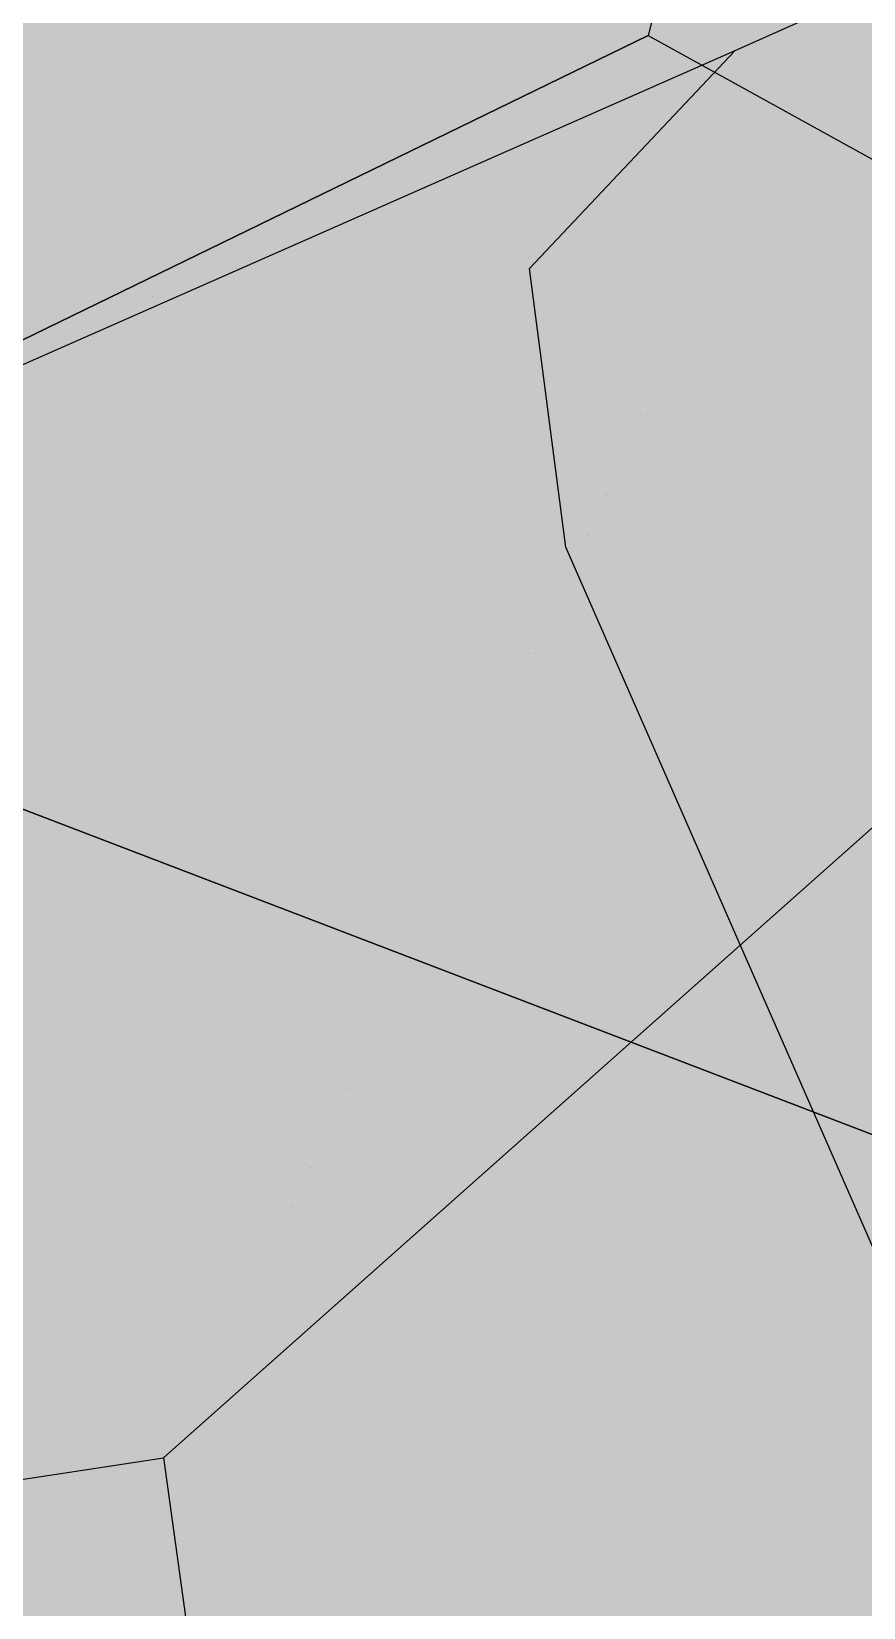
# Model space of a CAD drawing. Header units: metres. Extents: x 9606 to 9900, y 4805 to 4952.
# Drawn here: x 9865.355 to 9865.74, y 4852.336 to 4853.066 of the extents above; entities that cross this region are included whole.
import ezdxf

# ---------------------------------------------------------------- set-up
doc = ezdxf.new("R2010")
doc.units = ezdxf.units.M
doc.header["$LTSCALE"] = 2
doc.linetypes.add('CACHEX2', pattern=[0.75, 0.5, -0.25])
for name, color, linetype in [('CARTOUCHE', 7, 'Continuous'), ('LOGO', 4, 'Continuous'), ('rosace', 7, 'Continuous')]:
    doc.layers.add(name, color=color, linetype=linetype)

# ---------------------------------------------------------------- blocks, each defined once
blk = doc.blocks.new('A$C715108E3')
at = {"layer": 'LOGO', "color": 131}
for p, q in [((-6.9013, -10.8542), (-6.9013, -10.8542)), ((-6.8095, -10.8542), (-6.8095, -10.8542)), ((-6.7175, -10.8542), (-6.7175, -10.8542)), ((-6.6262, -10.8542), (-6.6262, -10.8542)), ((-6.5342, -10.8542), (-6.5342, -10.8542)), ((-6.4421, -10.8542), (-6.4421, -10.8542)), ((-6.3509, -10.8542), (-6.3509, -10.8542)), ((-6.2589, -10.8542), (-6.2589, -10.8542)), ((-6.1672, -10.8542), (-6.1672, -10.8542)), ((-6.0757, -10.8542), (-6.0757, -10.8542)), ((-5.9841, -10.8542), (-5.9841, -10.8542)), ((-5.8921, -10.8542), (-5.8921, -10.8542)), ((-5.8001, -10.8542), (-5.8001, -10.8542)), ((-5.7088, -10.8542), (-5.7088, -10.8542)), ((-5.6168, -10.8542), (-5.6168, -10.8542)), ((-5.5249, -10.8542), (-5.5249, -10.8542)), ((-5.4335, -10.8542), (-5.4335, -10.8542)), ((-5.3417, -10.8542), (-5.3417, -10.8542)), ((-5.2498, -10.8542), (-5.2498, -10.8542)), ((-5.1584, -10.8542), (-5.1584, -10.8542)), ((-5.1287, -10.8542), (-5.1287, -10.8542)), ((-5.0665, -10.8542), (-5.0665, -10.8542)), ((-6.855, -10.9455), (-6.855, -10.9455)), ((-6.7637, -10.9455), (-6.7637, -10.9455)), ((-6.6719, -10.9455), (-6.6719, -10.9455)), ((-6.5799, -10.9455), (-6.5799, -10.9455)), ((-6.4886, -10.9455), (-6.4886, -10.9455)), ((-6.3966, -10.9455), (-6.3966, -10.9455)), ((-6.305, -10.9455), (-6.305, -10.9455)), ((-6.2133, -10.9455), (-6.2133, -10.9455)), ((-6.1213, -10.9455), (-6.1213, -10.9455)), ((-6.0296, -10.9455), (-6.0296, -10.9455)), ((-5.9376, -10.9455), (-5.9376, -10.9455)), ((-5.8464, -10.9455), (-5.8464, -10.9455)), ((-5.7543, -10.9455), (-5.7543, -10.9455)), ((-5.6625, -10.9455), (-5.6625, -10.9455)), ((-5.571, -10.9455), (-5.571, -10.9455)), ((-5.4792, -10.9455), (-5.4792, -10.9455)), ((-5.3874, -10.9455), (-5.3874, -10.9455)), ((-5.2959, -10.9455), (-5.2959, -10.9455)), ((-5.2041, -10.9455), (-5.2041, -10.9455)), ((-5.1696, -10.9457), (-5.1696, -10.9457)), ((-5.1123, -10.9457), (-5.1123, -10.9457)), ((-5.0208, -10.9457), (-5.0208, -10.9457)), ((-6.9013, -11.0383), (-6.9013, -11.0383)), ((-6.8095, -11.0383), (-6.8095, -11.0383)), ((-6.7175, -11.0383), (-6.7175, -11.0383)), ((-6.6262, -11.0383), (-6.6262, -11.0383)), ((-6.5342, -11.0383), (-6.5342, -11.0383)), ((-6.4421, -11.0383), (-6.4421, -11.0383)), ((-6.3509, -11.0383), (-6.3509, -11.0383)), ((-6.2589, -11.0383), (-6.2589, -11.0383)), ((-6.1672, -11.0383), (-6.1672, -11.0383)), ((-6.0757, -11.0383), (-6.0757, -11.0383)), ((-5.9841, -11.0383), (-5.9841, -11.0383)), ((-5.8921, -11.0383), (-5.8921, -11.0383)), ((-5.8001, -11.0383), (-5.8001, -11.0383)), ((-5.7088, -11.0383), (-5.7088, -11.0383)), ((-5.6168, -11.0383), (-5.6168, -11.0383)), ((-5.5249, -11.0383), (-5.5249, -11.0383)), ((-5.4335, -11.0383), (-5.4335, -11.0383)), ((-5.3417, -11.0383), (-5.3417, -11.0383)), ((-5.2498, -11.0383), (-5.2498, -11.0383)), ((-5.2101, -11.0383), (-5.2101, -11.0383)), ((-5.1584, -11.0383), (-5.1584, -11.0383)), ((-5.0665, -11.0383), (-5.0665, -11.0383)), ((-6.855, -11.1293), (-6.855, -11.1293)), ((-6.7637, -11.1293), (-6.7637, -11.1293)), ((-6.6719, -11.1293), (-6.6719, -11.1293)), ((-6.5799, -11.1293), (-6.5799, -11.1293)), ((-6.4886, -11.1293), (-6.4886, -11.1293)), ((-6.3966, -11.1293), (-6.3966, -11.1293)), ((-6.305, -11.1293), (-6.305, -11.1293)), ((-6.2133, -11.1293), (-6.2133, -11.1293)), ((-6.1213, -11.1293), (-6.1213, -11.1293)), ((-6.0296, -11.1293), (-6.0296, -11.1293)), ((-5.9376, -11.1293), (-5.9376, -11.1293)), ((-5.8464, -11.1293), (-5.8464, -11.1293)), ((-5.7543, -11.1293), (-5.7543, -11.1293)), ((-5.6625, -11.1293), (-5.6625, -11.1293)), ((-5.571, -11.1293), (-5.571, -11.1293)), ((-5.4792, -11.1293), (-5.4792, -11.1293)), ((-5.3874, -11.1293), (-5.3874, -11.1293)), ((-5.2959, -11.1293), (-5.2959, -11.1293)), ((-5.2502, -11.1295), (-5.2502, -11.1295)), ((-5.2041, -11.1295), (-5.2041, -11.1295)), ((-5.1123, -11.1295), (-5.1123, -11.1295)), ((-5.0208, -11.1295), (-5.0208, -11.1295)), ((-6.9013, -11.2208), (-6.9013, -11.2208)), ((-6.8095, -11.2208), (-6.8095, -11.2208)), ((-6.7175, -11.2208), (-6.7175, -11.2208)), ((-6.6262, -11.2208), (-6.6262, -11.2208)), ((-6.5342, -11.2208), (-6.5342, -11.2208)), ((-6.4421, -11.2208), (-6.4421, -11.2208)), ((-6.3509, -11.2208), (-6.3509, -11.2208)), ((-6.2589, -11.2208), (-6.2589, -11.2208)), ((-6.1672, -11.2208), (-6.1672, -11.2208)), ((-6.0757, -11.2208), (-6.0757, -11.2208)), ((-5.9841, -11.2208), (-5.9841, -11.2208)), ((-5.8921, -11.2208), (-5.8921, -11.2208)), ((-5.8001, -11.2208), (-5.8001, -11.2208)), ((-5.7088, -11.2208), (-5.7088, -11.2208)), ((-5.6168, -11.2208), (-5.6168, -11.2208)), ((-5.5249, -11.2208), (-5.5249, -11.2208)), ((-5.4335, -11.2208), (-5.4335, -11.2208)), ((-5.3417, -11.2208), (-5.3417, -11.2208)), ((-5.291, -11.2208), (-5.291, -11.2208)), ((-5.2498, -11.2208), (-5.2498, -11.2208)), ((-5.1584, -11.2208), (-5.1584, -11.2208)), ((-5.0665, -11.2208), (-5.0665, -11.2208)), ((-6.855, -11.3132), (-6.855, -11.3132)), ((-6.7637, -11.3132), (-6.7637, -11.3132)), ((-6.6719, -11.3132), (-6.6719, -11.3132)), ((-6.5799, -11.3132), (-6.5799, -11.3132)), ((-6.4886, -11.3132), (-6.4886, -11.3132)), ((-6.3966, -11.3132), (-6.3966, -11.3132)), ((-6.305, -11.3132), (-6.305, -11.3132)), ((-6.2133, -11.3132), (-6.2133, -11.3132)), ((-6.1213, -11.3132), (-6.1213, -11.3132)), ((-6.0296, -11.3132), (-6.0296, -11.3132)), ((-5.9376, -11.3132), (-5.9376, -11.3132)), ((-5.8464, -11.3132), (-5.8464, -11.3132)), ((-5.7543, -11.3132), (-5.7543, -11.3132)), ((-5.6625, -11.3132), (-5.6625, -11.3132)), ((-5.571, -11.3132), (-5.571, -11.3132)), ((-5.4792, -11.3132), (-5.4792, -11.3132)), ((-5.3874, -11.3132), (-5.3874, -11.3132)), ((-5.3313, -11.3132), (-5.3313, -11.3132)), ((-5.2959, -11.3132), (-5.2959, -11.3132)), ((-5.2041, -11.3132), (-5.2041, -11.3132)), ((-5.1123, -11.3132), (-5.1123, -11.3132)), ((-5.0208, -11.3132), (-5.0208, -11.3132)), ((-6.9013, -11.4048), (-6.9013, -11.4048)), ((-6.8095, -11.4048), (-6.8095, -11.4048)), ((-6.7175, -11.4048), (-6.7175, -11.4048)), ((-6.6262, -11.4048), (-6.6262, -11.4048)), ((-6.5342, -11.4048), (-6.5342, -11.4048)), ((-6.4421, -11.4048), (-6.4421, -11.4048)), ((-6.3509, -11.4048), (-6.3509, -11.4048)), ((-6.2589, -11.4048), (-6.2589, -11.4048)), ((-6.1672, -11.4048), (-6.1672, -11.4048)), ((-6.0757, -11.4048), (-6.0757, -11.4048)), ((-5.9841, -11.4048), (-5.9841, -11.4048)), ((-5.8921, -11.4048), (-5.8921, -11.4048)), ((-5.8001, -11.4048), (-5.8001, -11.4048)), ((-5.7088, -11.4048), (-5.7088, -11.4048)), ((-5.6168, -11.4048), (-5.6168, -11.4048)), ((-5.5249, -11.4048), (-5.5249, -11.4048)), ((-5.4335, -11.4048), (-5.4335, -11.4048)), ((-5.3722, -11.4048), (-5.3722, -11.4048)), ((-5.3417, -11.4048), (-5.3417, -11.4048)), ((-5.2498, -11.4048), (-5.2498, -11.4048)), ((-5.1584, -11.4048), (-5.1584, -11.4048)), ((-5.0665, -11.4048), (-5.0665, -11.4048)), ((-6.855, -11.4959), (-6.855, -11.4959)), ((-6.7637, -11.4959), (-6.7637, -11.4959)), ((-6.6719, -11.4959), (-6.6719, -11.4959)), ((-6.5799, -11.4959), (-6.5799, -11.4959)), ((-6.4886, -11.4959), (-6.4886, -11.4959)), ((-6.3966, -11.4959), (-6.3966, -11.4959)), ((-6.305, -11.4959), (-6.305, -11.4959)), ((-6.2133, -11.4959), (-6.2133, -11.4959)), ((-6.1213, -11.4959), (-6.1213, -11.4959)), ((-6.0296, -11.4959), (-6.0296, -11.4959)), ((-5.9376, -11.4959), (-5.9376, -11.4959)), ((-5.8464, -11.4959), (-5.8464, -11.4959)), ((-5.7543, -11.4959), (-5.7543, -11.4959)), ((-5.6625, -11.4959), (-5.6625, -11.4959)), ((-5.571, -11.4959), (-5.571, -11.4959)), ((-5.4792, -11.4959), (-5.4792, -11.4959)), ((-5.4125, -11.4959), (-5.4125, -11.4959)), ((-5.3874, -11.4959), (-5.3874, -11.4959)), ((-5.2959, -11.4959), (-5.2959, -11.4959)), ((-5.2041, -11.4959), (-5.2041, -11.4959)), ((-5.1123, -11.4959), (-5.1123, -11.4959)), ((-5.0208, -11.4959), (-5.0208, -11.4959)), ((-6.9013, -11.5885), (-6.9013, -11.5885)), ((-6.8095, -11.5885), (-6.8095, -11.5885)), ((-6.7175, -11.5885), (-6.7175, -11.5885)), ((-6.6262, -11.5885), (-6.6262, -11.5885)), ((-6.5342, -11.5885), (-6.5342, -11.5885)), ((-6.4421, -11.5885), (-6.4421, -11.5885)), ((-6.3509, -11.5885), (-6.3509, -11.5885)), ((-6.2589, -11.5885), (-6.2589, -11.5885)), ((-6.1672, -11.5885), (-6.1672, -11.5885)), ((-6.0757, -11.5885), (-6.0757, -11.5885)), ((-5.9841, -11.5885), (-5.9841, -11.5885)), ((-5.8921, -11.5885), (-5.8921, -11.5885)), ((-5.8001, -11.5885), (-5.8001, -11.5885)), ((-5.7088, -11.5885), (-5.7088, -11.5885)), ((-5.6168, -11.5885), (-5.6168, -11.5885)), ((-5.5249, -11.5885), (-5.5249, -11.5885)), ((-5.4526, -11.5885), (-5.4526, -11.5885)), ((-5.4335, -11.5885), (-5.4335, -11.5885)), ((-5.3417, -11.5885), (-5.3417, -11.5885)), ((-5.2498, -11.5885), (-5.2498, -11.5885)), ((-5.1584, -11.5885), (-5.1584, -11.5885)), ((-5.0665, -11.5885), (-5.0665, -11.5885)), ((-6.855, -11.68), (-6.855, -11.68)), ((-6.7637, -11.68), (-6.7637, -11.68)), ((-6.6719, -11.68), (-6.6719, -11.68)), ((-6.5799, -11.68), (-6.5799, -11.68)), ((-6.4886, -11.68), (-6.4886, -11.68)), ((-6.3966, -11.68), (-6.3966, -11.68)), ((-6.305, -11.68), (-6.305, -11.68)), ((-6.2133, -11.68), (-6.2133, -11.68)), ((-6.1213, -11.68), (-6.1213, -11.68)), ((-6.0296, -11.68), (-6.0296, -11.68)), ((-5.9376, -11.68), (-5.9376, -11.68)), ((-5.8464, -11.68), (-5.8464, -11.68)), ((-5.7543, -11.68), (-5.7543, -11.68)), ((-5.6625, -11.68), (-5.6625, -11.68)), ((-5.571, -11.68), (-5.571, -11.68)), ((-5.4933, -11.68), (-5.4933, -11.68)), ((-5.4792, -11.68), (-5.4792, -11.68)), ((-5.3874, -11.68), (-5.3874, -11.68)), ((-5.2959, -11.68), (-5.2959, -11.68)), ((-5.2041, -11.68), (-5.2041, -11.68)), ((-5.1123, -11.68), (-5.1123, -11.68)), ((-5.0208, -11.68), (-5.0208, -11.68)), ((-6.9013, -11.7722), (-6.9013, -11.7722)), ((-6.8095, -11.7722), (-6.8095, -11.7722)), ((-6.7175, -11.7722), (-6.7175, -11.7722)), ((-6.6262, -11.7722), (-6.6262, -11.7722)), ((-6.5342, -11.7722), (-6.5342, -11.7722)), ((-6.4421, -11.7722), (-6.4421, -11.7722)), ((-6.3509, -11.7722), (-6.3509, -11.7722)), ((-6.2589, -11.7722), (-6.2589, -11.7722)), ((-6.1672, -11.7722), (-6.1672, -11.7722)), ((-6.0757, -11.7722), (-6.0757, -11.7722)), ((-5.9841, -11.7722), (-5.9841, -11.7722)), ((-5.8921, -11.7722), (-5.8921, -11.7722)), ((-5.8001, -11.7722), (-5.8001, -11.7722)), ((-5.7088, -11.7722), (-5.7088, -11.7722)), ((-5.6168, -11.7722), (-5.6168, -11.7722)), ((-5.5336, -11.7722), (-5.5336, -11.7722)), ((-5.5248, -11.7722), (-5.5248, -11.7722)), ((-5.4335, -11.7722), (-5.4335, -11.7722)), ((-5.3417, -11.7722), (-5.3417, -11.7722)), ((-5.2498, -11.7722), (-5.2498, -11.7722)), ((-5.1584, -11.7722), (-5.1584, -11.7722)), ((-5.0665, -11.7722), (-5.0665, -11.7722)), ((-6.855, -11.8636), (-6.855, -11.8636)), ((-6.7637, -11.8636), (-6.7637, -11.8636)), ((-6.6719, -11.8636), (-6.6719, -11.8636)), ((-6.5799, -11.8636), (-6.5799, -11.8636)), ((-6.4886, -11.8636), (-6.4886, -11.8636)), ((-6.3966, -11.8636), (-6.3966, -11.8636)), ((-6.305, -11.8636), (-6.305, -11.8636)), ((-6.2133, -11.8636), (-6.2133, -11.8636)), ((-6.1213, -11.8636), (-6.1213, -11.8636)), ((-6.0296, -11.8636), (-6.0296, -11.8636)), ((-5.9376, -11.8636), (-5.9376, -11.8636)), ((-5.8464, -11.8636), (-5.8464, -11.8636)), ((-5.7543, -11.8636), (-5.7543, -11.8636)), ((-5.6625, -11.8636), (-5.6625, -11.8636)), ((-5.5739, -11.8636), (-5.5739, -11.8636)), ((-5.5712, -11.8636), (-5.5712, -11.8636)), ((-5.4792, -11.8636), (-5.4792, -11.8636)), ((-5.3874, -11.8636), (-5.3874, -11.8636)), ((-5.2959, -11.8636), (-5.2959, -11.8636)), ((-5.2041, -11.8636), (-5.2041, -11.8636)), ((-5.1123, -11.8636), (-5.1123, -11.8636)), ((-5.0208, -11.8636), (-5.0208, -11.8636)), ((-6.9013, -11.9551), (-6.9013, -11.9551)), ((-6.8095, -11.9551), (-6.8095, -11.9551)), ((-6.7175, -11.9551), (-6.7175, -11.9551)), ((-6.6262, -11.9551), (-6.6262, -11.9551)), ((-6.5342, -11.9551), (-6.5342, -11.9551)), ((-6.4421, -11.9551), (-6.4421, -11.9551)), ((-6.3509, -11.9551), (-6.3509, -11.9551)), ((-6.2589, -11.9551), (-6.2589, -11.9551)), ((-6.1672, -11.9551), (-6.1672, -11.9551)), ((-6.0757, -11.9551), (-6.0757, -11.9551)), ((-5.9841, -11.9551), (-5.9841, -11.9551)), ((-5.8921, -11.9551), (-5.8921, -11.9551)), ((-5.8001, -11.9551), (-5.8001, -11.9551)), ((-5.7088, -11.9551), (-5.7088, -11.9551)), ((-5.6168, -11.9551), (-5.6168, -11.9551)), ((-5.6145, -11.9551), (-5.6145, -11.9551)), ((-5.5248, -11.9551), (-5.5248, -11.9551)), ((-5.4335, -11.9551), (-5.4335, -11.9551)), ((-5.3417, -11.9551), (-5.3417, -11.9551)), ((-5.2498, -11.9551), (-5.2498, -11.9551)), ((-5.1584, -11.9551), (-5.1584, -11.9551)), ((-5.0665, -11.9551), (-5.0665, -11.9551)), ((-6.855, -12.0473), (-6.855, -12.0473)), ((-6.7637, -12.0473), (-6.7637, -12.0473)), ((-6.6719, -12.0473), (-6.6719, -12.0473)), ((-6.5799, -12.0473), (-6.5799, -12.0473)), ((-6.4886, -12.0473), (-6.4886, -12.0473)), ((-6.3966, -12.0473), (-6.3966, -12.0473)), ((-6.305, -12.0473), (-6.305, -12.0473)), ((-6.2133, -12.0473), (-6.2133, -12.0473)), ((-6.1213, -12.0473), (-6.1213, -12.0473)), ((-6.0296, -12.0473), (-6.0296, -12.0473)), ((-5.9376, -12.0473), (-5.9376, -12.0473)), ((-5.8464, -12.0473), (-5.8464, -12.0473)), ((-5.7543, -12.0473), (-5.7543, -12.0473)), ((-5.6625, -12.0473), (-5.6625, -12.0473)), ((-5.655, -12.0473), (-5.655, -12.0473)), ((-5.5712, -12.0473), (-5.5712, -12.0473)), ((-5.4792, -12.0473), (-5.4792, -12.0473)), ((-5.3874, -12.0473), (-5.3874, -12.0473)), ((-5.2959, -12.0473), (-5.2959, -12.0473)), ((-5.2041, -12.0473), (-5.2041, -12.0473)), ((-5.1123, -12.0473), (-5.1123, -12.0473)), ((-5.0208, -12.0473), (-5.0208, -12.0473)), ((-6.9013, -12.1388), (-6.9013, -12.1388)), ((-6.8095, -12.1388), (-6.8095, -12.1388)), ((-6.7175, -12.1388), (-6.7175, -12.1388)), ((-6.6262, -12.1388), (-6.6262, -12.1388)), ((-6.5342, -12.1388), (-6.5342, -12.1388)), ((-6.4421, -12.1388), (-6.4421, -12.1388)), ((-6.3509, -12.1388), (-6.3509, -12.1388)), ((-6.2589, -12.1388), (-6.2589, -12.1388)), ((-6.1672, -12.1388), (-6.1672, -12.1388)), ((-6.0757, -12.1388), (-6.0757, -12.1388)), ((-5.9841, -12.1388), (-5.9841, -12.1388)), ((-5.8921, -12.1388), (-5.8921, -12.1388)), ((-5.8001, -12.1388), (-5.8001, -12.1388)), ((-5.7088, -12.1388), (-5.7088, -12.1388)), ((-5.6951, -12.1388), (-5.6951, -12.1388)), ((-5.6168, -12.1388), (-5.6168, -12.1388)), ((-5.5248, -12.1388), (-5.5248, -12.1388)), ((-5.4335, -12.1388), (-5.4335, -12.1388)), ((-5.3417, -12.1388), (-5.3417, -12.1388)), ((-5.2498, -12.1388), (-5.2498, -12.1388)), ((-5.1584, -12.1388), (-5.1584, -12.1388)), ((-5.0665, -12.1388), (-5.0665, -12.1388)), ((-6.855, -12.23), (-6.855, -12.23)), ((-6.7637, -12.23), (-6.7637, -12.23)), ((-6.6719, -12.23), (-6.6719, -12.23)), ((-6.5799, -12.23), (-6.5799, -12.23)), ((-6.4886, -12.23), (-6.4886, -12.23)), ((-6.3966, -12.23), (-6.3966, -12.23)), ((-6.305, -12.23), (-6.305, -12.23)), ((-6.2133, -12.23), (-6.2133, -12.23)), ((-6.1213, -12.23), (-6.1213, -12.23)), ((-6.0296, -12.23), (-6.0296, -12.23)), ((-5.9376, -12.23), (-5.9376, -12.23)), ((-5.8464, -12.23), (-5.8464, -12.23)), ((-5.7543, -12.23), (-5.7543, -12.23)), ((-5.736, -12.23), (-5.736, -12.23)), ((-5.6625, -12.23), (-5.6625, -12.23)), ((-5.5712, -12.23), (-5.5712, -12.23)), ((-5.4792, -12.23), (-5.4792, -12.23)), ((-5.3874, -12.23), (-5.3874, -12.23)), ((-5.2959, -12.23), (-5.2959, -12.23)), ((-5.2041, -12.23), (-5.2041, -12.23)), ((-5.1123, -12.23), (-5.1123, -12.23)), ((-5.0208, -12.23), (-5.0208, -12.23)), ((-6.9013, -12.3224), (-6.9013, -12.3224)), ((-6.8095, -12.3224), (-6.8095, -12.3224)), ((-6.7175, -12.3224), (-6.7175, -12.3224)), ((-6.6262, -12.3224), (-6.6262, -12.3224)), ((-6.5342, -12.3224), (-6.5342, -12.3224)), ((-6.4421, -12.3224), (-6.4421, -12.3224)), ((-6.3509, -12.3224), (-6.3509, -12.3224)), ((-6.2589, -12.3224), (-6.2589, -12.3224)), ((-6.1672, -12.3224), (-6.1672, -12.3224)), ((-6.0757, -12.3224), (-6.0757, -12.3224)), ((-5.9841, -12.3224), (-5.9841, -12.3224)), ((-5.8921, -12.3224), (-5.8921, -12.3224)), ((-5.8001, -12.3224), (-5.8001, -12.3224)), ((-5.7761, -12.3224), (-5.7761, -12.3224)), ((-5.7088, -12.3224), (-5.7088, -12.3224)), ((-5.6168, -12.3224), (-5.6168, -12.3224)), ((-5.5248, -12.3224), (-5.5248, -12.3224)), ((-5.4335, -12.3224), (-5.4335, -12.3224)), ((-5.3417, -12.3224), (-5.3417, -12.3224)), ((-5.2498, -12.3224), (-5.2498, -12.3224)), ((-5.1584, -12.3224), (-5.1584, -12.3224)), ((-5.0665, -12.3224), (-5.0665, -12.3224)), ((-6.855, -12.4139), (-6.855, -12.4139)), ((-6.7637, -12.4139), (-6.7637, -12.4139)), ((-6.6719, -12.4139), (-6.6719, -12.4139)), ((-6.5799, -12.4139), (-6.5799, -12.4139)), ((-6.4886, -12.4139), (-6.4886, -12.4139)), ((-6.3966, -12.4139), (-6.3966, -12.4139)), ((-6.305, -12.4139), (-6.305, -12.4139)), ((-6.2133, -12.4139), (-6.2133, -12.4139)), ((-6.1213, -12.4139), (-6.1213, -12.4139)), ((-6.0296, -12.4139), (-6.0296, -12.4139)), ((-5.9376, -12.4139), (-5.9376, -12.4139)), ((-5.8464, -12.4139), (-5.8464, -12.4139)), ((-5.8166, -12.4139), (-5.8166, -12.4139)), ((-5.7545, -12.4139), (-5.7545, -12.4139)), ((-5.6625, -12.4139), (-5.6625, -12.4139)), ((-5.5712, -12.4139), (-5.5712, -12.4139)), ((-5.4792, -12.4139), (-5.4792, -12.4139)), ((-5.3874, -12.4139), (-5.3874, -12.4139)), ((-5.2959, -12.4139), (-5.2959, -12.4139)), ((-5.2041, -12.4139), (-5.2041, -12.4139)), ((-5.1123, -12.4139), (-5.1123, -12.4139)), ((-5.0208, -12.4139), (-5.0208, -12.4139)), ((-6.9013, -12.5053), (-6.9013, -12.5053)), ((-6.8095, -12.5053), (-6.8095, -12.5053)), ((-6.7175, -12.5053), (-6.7175, -12.5053)), ((-6.6262, -12.5053), (-6.6262, -12.5053)), ((-6.5342, -12.5053), (-6.5342, -12.5053)), ((-6.4421, -12.5053), (-6.4421, -12.5053)), ((-6.3509, -12.5053), (-6.3509, -12.5053)), ((-6.2589, -12.5053), (-6.2589, -12.5053)), ((-6.1672, -12.5053), (-6.1672, -12.5053)), ((-6.0757, -12.5053), (-6.0757, -12.5053)), ((-5.9841, -12.5053), (-5.9841, -12.5053)), ((-5.8921, -12.5053), (-5.8921, -12.5053)), ((-5.857, -12.5053), (-5.857, -12.5053)), ((-5.8001, -12.5053), (-5.8001, -12.5053)), ((-5.7088, -12.5053), (-5.7088, -12.5053)), ((-5.6168, -12.5053), (-5.6168, -12.5053)), ((-5.5248, -12.5053), (-5.5248, -12.5053)), ((-5.4335, -12.5053), (-5.4335, -12.5053)), ((-5.3417, -12.5053), (-5.3417, -12.5053)), ((-5.2498, -12.5053), (-5.2498, -12.5053)), ((-5.1584, -12.5053), (-5.1584, -12.5053)), ((-5.0665, -12.5053), (-5.0665, -12.5053)), ((-6.855, -12.5977), (-6.855, -12.5977)), ((-6.7637, -12.5977), (-6.7637, -12.5977)), ((-6.6719, -12.5977), (-6.6719, -12.5977)), ((-6.5799, -12.5977), (-6.5799, -12.5977)), ((-6.4886, -12.5977), (-6.4886, -12.5977)), ((-6.3966, -12.5977), (-6.3966, -12.5977)), ((-6.305, -12.5977), (-6.305, -12.5977)), ((-6.2133, -12.5977), (-6.2133, -12.5977)), ((-6.1213, -12.5977), (-6.1213, -12.5977)), ((-6.0296, -12.5977), (-6.0296, -12.5977)), ((-5.9376, -12.5977), (-5.9376, -12.5977)), ((-5.8975, -12.5977), (-5.8975, -12.5977)), ((-5.8465, -12.5977), (-5.8465, -12.5977)), ((-5.7545, -12.5977), (-5.7545, -12.5977)), ((-5.6625, -12.5977), (-5.6625, -12.5977)), ((-5.5712, -12.5977), (-5.5712, -12.5977)), ((-5.4792, -12.5977), (-5.4792, -12.5977)), ((-5.3874, -12.5977), (-5.3874, -12.5977)), ((-5.2959, -12.5977), (-5.2959, -12.5977)), ((-5.2041, -12.5977), (-5.2041, -12.5977)), ((-5.1123, -12.5977), (-5.1123, -12.5977)), ((-5.0208, -12.5977), (-5.0208, -12.5977)), ((-6.9013, -12.6892), (-6.9013, -12.6892)), ((-6.8095, -12.6892), (-6.8095, -12.6892)), ((-6.7175, -12.6892), (-6.7175, -12.6892)), ((-6.6262, -12.6892), (-6.6262, -12.6892)), ((-6.5342, -12.6892), (-6.5342, -12.6892)), ((-6.4421, -12.6892), (-6.4421, -12.6892)), ((-6.3509, -12.6892), (-6.3509, -12.6892)), ((-6.2589, -12.6892), (-6.2589, -12.6892)), ((-6.1672, -12.6892), (-6.1672, -12.6892)), ((-6.0757, -12.6892), (-6.0757, -12.6892)), ((-5.9841, -12.6892), (-5.9841, -12.6892)), ((-5.9376, -12.6892), (-5.9376, -12.6892)), ((-5.8921, -12.6892), (-5.8921, -12.6892)), ((-5.8001, -12.6892), (-5.8001, -12.6892)), ((-5.7088, -12.6892), (-5.7088, -12.6892)), ((-5.6168, -12.6892), (-5.6168, -12.6892)), ((-5.5248, -12.6892), (-5.5248, -12.6892)), ((-5.4335, -12.6892), (-5.4335, -12.6892)), ((-5.3417, -12.6892), (-5.3417, -12.6892)), ((-5.2498, -12.6892), (-5.2498, -12.6892)), ((-5.1584, -12.6892), (-5.1584, -12.6892)), ((-5.0665, -12.6892), (-5.0665, -12.6892)), ((-6.855, -12.7805), (-6.855, -12.7805)), ((-6.7637, -12.7805), (-6.7637, -12.7805)), ((-6.6719, -12.7805), (-6.6719, -12.7805)), ((-6.5799, -12.7805), (-6.5799, -12.7805)), ((-6.4886, -12.7805), (-6.4886, -12.7805)), ((-6.3966, -12.7805), (-6.3966, -12.7805)), ((-6.305, -12.7805), (-6.305, -12.7805)), ((-6.2133, -12.7805), (-6.2133, -12.7805)), ((-6.1213, -12.7805), (-6.1213, -12.7805)), ((-6.0296, -12.7805), (-6.0296, -12.7805)), ((-5.9785, -12.7805), (-5.9785, -12.7805)), ((-5.9376, -12.7805), (-5.9376, -12.7805)), ((-5.8465, -12.7805), (-5.8465, -12.7805)), ((-5.7545, -12.7805), (-5.7545, -12.7805)), ((-5.6625, -12.7805), (-5.6625, -12.7805)), ((-5.5712, -12.7805), (-5.5712, -12.7805)), ((-5.4792, -12.7805), (-5.4792, -12.7805)), ((-5.3874, -12.7805), (-5.3874, -12.7805)), ((-5.2959, -12.7805), (-5.2959, -12.7805)), ((-5.2041, -12.7805), (-5.2041, -12.7805)), ((-5.1123, -12.7805), (-5.1123, -12.7805)), ((-5.0208, -12.7805), (-5.0208, -12.7805)), ((-6.9013, -12.8729), (-6.9013, -12.8729)), ((-6.8095, -12.8729), (-6.8095, -12.8729)), ((-6.7175, -12.8729), (-6.7175, -12.8729)), ((-6.6262, -12.8729), (-6.6262, -12.8729)), ((-6.5342, -12.8729), (-6.5342, -12.8729)), ((-6.4421, -12.8729), (-6.4421, -12.8729)), ((-6.3509, -12.8729), (-6.3509, -12.8729)), ((-6.2589, -12.8729), (-6.2589, -12.8729)), ((-6.1672, -12.8729), (-6.1672, -12.8729)), ((-6.0757, -12.8729), (-6.0757, -12.8729)), ((-6.0188, -12.8729), (-6.0188, -12.8729)), ((-5.9841, -12.8729), (-5.9841, -12.8729)), ((-5.8921, -12.8729), (-5.8921, -12.8729)), ((-5.8001, -12.8729), (-5.8001, -12.8729)), ((-5.7088, -12.8729), (-5.7088, -12.8729)), ((-5.6168, -12.8729), (-5.6168, -12.8729)), ((-5.5248, -12.8729), (-5.5248, -12.8729)), ((-5.4335, -12.8729), (-5.4335, -12.8729)), ((-5.3417, -12.8729), (-5.3417, -12.8729)), ((-5.2498, -12.8729), (-5.2498, -12.8729)), ((-5.1584, -12.8729), (-5.1584, -12.8729)), ((-5.0665, -12.8729), (-5.0665, -12.8729)), ((-6.855, -12.9639), (-6.855, -12.9639)), ((-6.7637, -12.9639), (-6.7637, -12.9639)), ((-6.6719, -12.9639), (-6.6719, -12.9639)), ((-6.5799, -12.9639), (-6.5799, -12.9639)), ((-6.4886, -12.9639), (-6.4886, -12.9639)), ((-6.3966, -12.9639), (-6.3966, -12.9639)), ((-6.305, -12.9639), (-6.305, -12.9639)), ((-6.2133, -12.9639), (-6.2133, -12.9639)), ((-6.1213, -12.9639), (-6.1213, -12.9639)), ((-6.0596, -12.9641), (-6.0596, -12.9641)), ((-6.0296, -12.9641), (-6.0296, -12.9641)), ((-5.9376, -12.9641), (-5.9376, -12.9641)), ((-5.8465, -12.9641), (-5.8465, -12.9641)), ((-5.7545, -12.9641), (-5.7545, -12.9641)), ((-5.6625, -12.9641), (-5.6625, -12.9641)), ((-5.5712, -12.9641), (-5.5712, -12.9641)), ((-5.4792, -12.9641), (-5.4792, -12.9641)), ((-5.3874, -12.9641), (-5.3874, -12.9641)), ((-5.2959, -12.9641), (-5.2959, -12.9641)), ((-5.2041, -12.9641), (-5.2041, -12.9641)), ((-5.1123, -12.9641), (-5.1123, -12.9641)), ((-5.0208, -12.9641), (-5.0208, -12.9641)), ((-6.9013, -13.0556), (-6.9013, -13.0556)), ((-6.8095, -13.0556), (-6.8095, -13.0556)), ((-6.7175, -13.0556), (-6.7175, -13.0556)), ((-6.6262, -13.0556), (-6.6262, -13.0556)), ((-6.5342, -13.0556), (-6.5342, -13.0556)), ((-6.4421, -13.0556), (-6.4421, -13.0556)), ((-6.3509, -13.0556), (-6.3509, -13.0556)), ((-6.2589, -13.0556), (-6.2589, -13.0556)), ((-6.1672, -13.0556), (-6.1672, -13.0556)), ((-6.0997, -13.0556), (-6.0997, -13.0556)), ((-6.0757, -13.0556), (-6.0757, -13.0556)), ((-5.9841, -13.0556), (-5.9841, -13.0556)), ((-5.8921, -13.0556), (-5.8921, -13.0556)), ((-5.8001, -13.0556), (-5.8001, -13.0556)), ((-5.7088, -13.0556), (-5.7088, -13.0556)), ((-5.6168, -13.0556), (-5.6168, -13.0556)), ((-5.5248, -13.0556), (-5.5248, -13.0556)), ((-5.4335, -13.0556), (-5.4335, -13.0556)), ((-5.3417, -13.0556), (-5.3417, -13.0556)), ((-5.2498, -13.0556), (-5.2498, -13.0556)), ((-5.1584, -13.0556), (-5.1584, -13.0556)), ((-5.0665, -13.0556), (-5.0665, -13.0556)), ((-6.855, -13.1478), (-6.855, -13.1478)), ((-6.7637, -13.1478), (-6.7637, -13.1478)), ((-6.6719, -13.1478), (-6.6719, -13.1478)), ((-6.5799, -13.1478), (-6.5799, -13.1478)), ((-6.4886, -13.1478), (-6.4886, -13.1478)), ((-6.3966, -13.1478), (-6.3966, -13.1478)), ((-6.305, -13.1478), (-6.305, -13.1478)), ((-6.2133, -13.1478), (-6.2133, -13.1478)), ((-6.1398, -13.148), (-6.1398, -13.148)), ((-6.1213, -13.148), (-6.1213, -13.148)), ((-6.0296, -13.148), (-6.0296, -13.148)), ((-5.9376, -13.148), (-5.9376, -13.148)), ((-5.8465, -13.148), (-5.8465, -13.148)), ((-5.7545, -13.148), (-5.7545, -13.148)), ((-5.6625, -13.148), (-5.6625, -13.148)), ((-5.5712, -13.148), (-5.5712, -13.148)), ((-5.4792, -13.148), (-5.4792, -13.148)), ((-5.3874, -13.148), (-5.3874, -13.148)), ((-5.2959, -13.148), (-5.2959, -13.148)), ((-5.2041, -13.148), (-5.2041, -13.148)), ((-5.1123, -13.148), (-5.1123, -13.148)), ((-5.0208, -13.148), (-5.0208, -13.148)), ((-6.9013, -13.2392), (-6.9013, -13.2392)), ((-6.8095, -13.2392), (-6.8095, -13.2392)), ((-6.7175, -13.2392), (-6.7175, -13.2392)), ((-6.6262, -13.2392), (-6.6262, -13.2392)), ((-6.5342, -13.2392), (-6.5342, -13.2392)), ((-6.4421, -13.2392), (-6.4421, -13.2392)), ((-6.3509, -13.2392), (-6.3509, -13.2392)), ((-6.2589, -13.2392), (-6.2589, -13.2392)), ((-6.1807, -13.2392), (-6.1807, -13.2392)), ((-6.1674, -13.2392), (-6.1674, -13.2392)), ((-6.0757, -13.2392), (-6.0757, -13.2392)), ((-5.9841, -13.2392), (-5.9841, -13.2392)), ((-5.8921, -13.2392), (-5.8921, -13.2392)), ((-5.8001, -13.2392), (-5.8001, -13.2392)), ((-5.7088, -13.2392), (-5.7088, -13.2392)), ((-5.6168, -13.2392), (-5.6168, -13.2392)), ((-5.5248, -13.2392), (-5.5248, -13.2392)), ((-5.4335, -13.2392), (-5.4335, -13.2392)), ((-5.3417, -13.2392), (-5.3417, -13.2392)), ((-5.2498, -13.2392), (-5.2498, -13.2392)), ((-5.1584, -13.2392), (-5.1584, -13.2392)), ((-5.0665, -13.2392), (-5.0665, -13.2392)), ((-6.855, -13.3309), (-6.855, -13.3309)), ((-6.7637, -13.3309), (-6.7637, -13.3309)), ((-6.6719, -13.3309), (-6.6719, -13.3309)), ((-6.5799, -13.3309), (-6.5799, -13.3309)), ((-6.4886, -13.3309), (-6.4886, -13.3309)), ((-6.3966, -13.3309), (-6.3966, -13.3309)), ((-6.305, -13.3309), (-6.305, -13.3309)), ((-6.2208, -13.3309), (-6.2208, -13.3309)), ((-6.2133, -13.3309), (-6.2133, -13.3309)), ((-6.1213, -13.3309), (-6.1213, -13.3309)), ((-6.0296, -13.3309), (-6.0296, -13.3309)), ((-5.9376, -13.3309), (-5.9376, -13.3309)), ((-5.8465, -13.3309), (-5.8465, -13.3309)), ((-5.7545, -13.3309), (-5.7545, -13.3309)), ((-5.6625, -13.3309), (-5.6625, -13.3309)), ((-5.5712, -13.3309), (-5.5712, -13.3309)), ((-5.4792, -13.3309), (-5.4792, -13.3309)), ((-5.3874, -13.3309), (-5.3874, -13.3309)), ((-5.2959, -13.3309), (-5.2959, -13.3309)), ((-5.2041, -13.3309), (-5.2041, -13.3309)), ((-5.1123, -13.3309), (-5.1123, -13.3309)), ((-5.0208, -13.3309), (-5.0208, -13.3309)), ((-6.9013, -13.4233), (-6.9013, -13.4233)), ((-6.8095, -13.4233), (-6.8095, -13.4233)), ((-6.7175, -13.4233), (-6.7175, -13.4233)), ((-6.6262, -13.4233), (-6.6262, -13.4233)), ((-6.5342, -13.4233), (-6.5342, -13.4233)), ((-6.4421, -13.4233), (-6.4421, -13.4233)), ((-6.3509, -13.4233), (-6.3509, -13.4233)), ((-6.2611, -13.4233), (-6.2611, -13.4233)), ((-6.259, -13.4233), (-6.259, -13.4233)), ((-6.1674, -13.4233), (-6.1674, -13.4233)), ((-6.0757, -13.4233), (-6.0757, -13.4233)), ((-5.9841, -13.4233), (-5.9841, -13.4233)), ((-5.8921, -13.4233), (-5.8921, -13.4233)), ((-5.8001, -13.4233), (-5.8001, -13.4233)), ((-5.7088, -13.4233), (-5.7088, -13.4233)), ((-5.6168, -13.4233), (-5.6168, -13.4233)), ((-5.5248, -13.4233), (-5.5248, -13.4233)), ((-5.4335, -13.4233), (-5.4335, -13.4233)), ((-5.3417, -13.4233), (-5.3417, -13.4233)), ((-5.2498, -13.4233), (-5.2498, -13.4233)), ((-5.1584, -13.4233), (-5.1584, -13.4233)), ((-5.0665, -13.4233), (-5.0665, -13.4233)), ((-6.855, -13.5146), (-6.855, -13.5146)), ((-6.7637, -13.5146), (-6.7637, -13.5146)), ((-6.6719, -13.5146), (-6.6719, -13.5146)), ((-6.5799, -13.5146), (-6.5799, -13.5146)), ((-6.4886, -13.5146), (-6.4886, -13.5146)), ((-6.3966, -13.5146), (-6.3966, -13.5146)), ((-6.305, -13.5146), (-6.305, -13.5146)), ((-6.302, -13.5146), (-6.302, -13.5146)), ((-6.2133, -13.5146), (-6.2133, -13.5146)), ((-6.1213, -13.5146), (-6.1213, -13.5146)), ((-6.0296, -13.5146), (-6.0296, -13.5146)), ((-5.9376, -13.5146), (-5.9376, -13.5146)), ((-5.8465, -13.5146), (-5.8465, -13.5146)), ((-5.7545, -13.5146), (-5.7545, -13.5146)), ((-5.6625, -13.5146), (-5.6625, -13.5146)), ((-5.5712, -13.5146), (-5.5712, -13.5146)), ((-5.4792, -13.5146), (-5.4792, -13.5146)), ((-5.3874, -13.5146), (-5.3874, -13.5146)), ((-5.2959, -13.5146), (-5.2959, -13.5146)), ((-5.2041, -13.5146), (-5.2041, -13.5146)), ((-5.1123, -13.5146), (-5.1123, -13.5146)), ((-5.0208, -13.5146), (-5.0208, -13.5146)), ((-6.9013, -13.6058), (-6.9013, -13.6058)), ((-6.8095, -13.6058), (-6.8095, -13.6058)), ((-6.7175, -13.6058), (-6.7175, -13.6058)), ((-6.6262, -13.6058), (-6.6262, -13.6058)), ((-6.5342, -13.6058), (-6.5342, -13.6058)), ((-6.4421, -13.6058), (-6.4421, -13.6058)), ((-6.3509, -13.6058), (-6.3509, -13.6058)), ((-6.3424, -13.6058), (-6.3424, -13.6058)), ((-6.259, -13.6058), (-6.259, -13.6058)), ((-6.1674, -13.6058), (-6.1674, -13.6058)), ((-6.0757, -13.6058), (-6.0757, -13.6058)), ((-5.9841, -13.6058), (-5.9841, -13.6058)), ((-5.8921, -13.6058), (-5.8921, -13.6058)), ((-5.8001, -13.6058), (-5.8001, -13.6058)), ((-5.7088, -13.6058), (-5.7088, -13.6058)), ((-5.6168, -13.6058), (-5.6168, -13.6058)), ((-5.5248, -13.6058), (-5.5248, -13.6058)), ((-5.4335, -13.6058), (-5.4335, -13.6058)), ((-5.3417, -13.6058), (-5.3417, -13.6058)), ((-5.2498, -13.6058), (-5.2498, -13.6058)), ((-5.1584, -13.6058), (-5.1584, -13.6058)), ((-5.0665, -13.6058), (-5.0665, -13.6058)), ((-6.855, -13.6984), (-6.855, -13.6984)), ((-6.7637, -13.6984), (-6.7637, -13.6984)), ((-6.6719, -13.6984), (-6.6719, -13.6984)), ((-6.5799, -13.6984), (-6.5799, -13.6984)), ((-6.4886, -13.6984), (-6.4886, -13.6984)), ((-6.3966, -13.6984), (-6.3966, -13.6984)), ((-6.3825, -13.6984), (-6.3825, -13.6984)), ((-6.3046, -13.6984), (-6.3046, -13.6984)), ((-6.2133, -13.6984), (-6.2133, -13.6984)), ((-6.1213, -13.6984), (-6.1213, -13.6984)), ((-6.0296, -13.6984), (-6.0296, -13.6984)), ((-5.9376, -13.6984), (-5.9376, -13.6984)), ((-5.8465, -13.6984), (-5.8465, -13.6984)), ((-5.7545, -13.6984), (-5.7545, -13.6984)), ((-5.6625, -13.6984), (-5.6625, -13.6984)), ((-5.5712, -13.6984), (-5.5712, -13.6984)), ((-5.4792, -13.6984), (-5.4792, -13.6984)), ((-5.3874, -13.6984), (-5.3874, -13.6984)), ((-5.2959, -13.6984), (-5.2959, -13.6984)), ((-5.2041, -13.6984), (-5.2041, -13.6984)), ((-5.1123, -13.6984), (-5.1123, -13.6984)), ((-5.0208, -13.6984), (-5.0208, -13.6984)), ((-6.9013, -13.7897), (-6.9013, -13.7897)), ((-6.8095, -13.7897), (-6.8095, -13.7897)), ((-6.7175, -13.7897), (-6.7175, -13.7897)), ((-6.6262, -13.7897), (-6.6262, -13.7897)), ((-6.5342, -13.7897), (-6.5342, -13.7897)), ((-6.4421, -13.7897), (-6.4421, -13.7897)), ((-6.4234, -13.7897), (-6.4234, -13.7897)), ((-6.3511, -13.7897), (-6.3511, -13.7897)), ((-6.259, -13.7897), (-6.259, -13.7897)), ((-6.1674, -13.7897), (-6.1674, -13.7897)), ((-6.0757, -13.7897), (-6.0757, -13.7897)), ((-5.9841, -13.7897), (-5.9841, -13.7897)), ((-5.8921, -13.7897), (-5.8921, -13.7897)), ((-5.8001, -13.7897), (-5.8001, -13.7897)), ((-5.7088, -13.7897), (-5.7088, -13.7897)), ((-5.6168, -13.7897), (-5.6168, -13.7897)), ((-5.5248, -13.7897), (-5.5248, -13.7897)), ((-5.4335, -13.7897), (-5.4335, -13.7897)), ((-5.3417, -13.7897), (-5.3417, -13.7897)), ((-5.2498, -13.7897), (-5.2498, -13.7897)), ((-5.1584, -13.7897), (-5.1584, -13.7897)), ((-5.0665, -13.7897), (-5.0665, -13.7897)), ((-6.855, -13.8809), (-6.855, -13.8809)), ((-6.7637, -13.8809), (-6.7637, -13.8809)), ((-6.6719, -13.8809), (-6.6719, -13.8809)), ((-6.5799, -13.8809), (-6.5799, -13.8809)), ((-6.4886, -13.8809), (-6.4886, -13.8809)), ((-6.4635, -13.8809), (-6.4635, -13.8809)), ((-6.3966, -13.8809), (-6.3966, -13.8809)), ((-6.3046, -13.8809), (-6.3046, -13.8809)), ((-6.2133, -13.8809), (-6.2133, -13.8809)), ((-6.1213, -13.8809), (-6.1213, -13.8809)), ((-6.0296, -13.8809), (-6.0296, -13.8809)), ((-5.9376, -13.8809), (-5.9376, -13.8809)), ((-5.8465, -13.8809), (-5.8465, -13.8809)), ((-5.7545, -13.8809), (-5.7545, -13.8809)), ((-5.6625, -13.8809), (-5.6625, -13.8809)), ((-5.5712, -13.8809), (-5.5712, -13.8809)), ((-5.4792, -13.8809), (-5.4792, -13.8809)), ((-5.3874, -13.8809), (-5.3874, -13.8809)), ((-5.2959, -13.8809), (-5.2959, -13.8809)), ((-5.2041, -13.8809), (-5.2041, -13.8809)), ((-5.1123, -13.8809), (-5.1123, -13.8809)), ((-5.0208, -13.8809), (-5.0208, -13.8809)), ((-6.9013, -13.9735), (-6.9013, -13.9735)), ((-6.8095, -13.9735), (-6.8095, -13.9735)), ((-6.7175, -13.9735), (-6.7175, -13.9735)), ((-6.6262, -13.9735), (-6.6262, -13.9735)), ((-6.5342, -13.9735), (-6.5342, -13.9735)), ((-6.5044, -13.9735), (-6.5044, -13.9735)), ((-6.4423, -13.9735), (-6.4423, -13.9735)), ((-6.3511, -13.9735), (-6.3511, -13.9735)), ((-6.259, -13.9735), (-6.259, -13.9735)), ((-6.1674, -13.9735), (-6.1674, -13.9735)), ((-6.0757, -13.9735), (-6.0757, -13.9735)), ((-5.9841, -13.9735), (-5.9841, -13.9735)), ((-5.8921, -13.9735), (-5.8921, -13.9735)), ((-5.8001, -13.9735), (-5.8001, -13.9735)), ((-5.7088, -13.9735), (-5.7088, -13.9735)), ((-5.6168, -13.9735), (-5.6168, -13.9735)), ((-5.5248, -13.9735), (-5.5248, -13.9735)), ((-5.4335, -13.9735), (-5.4335, -13.9735)), ((-5.3417, -13.9735), (-5.3417, -13.9735)), ((-5.2498, -13.9735), (-5.2498, -13.9735)), ((-5.1584, -13.9735), (-5.1584, -13.9735)), ((-5.0665, -13.9735), (-5.0665, -13.9735)), ((-6.855, -14.065), (-6.855, -14.065)), ((-6.7637, -14.065), (-6.7637, -14.065)), ((-6.6719, -14.065), (-6.6719, -14.065)), ((-6.5799, -14.065), (-6.5799, -14.065)), ((-6.5445, -14.065), (-6.5445, -14.065)), ((-6.4886, -14.065), (-6.4886, -14.065)), ((-6.3966, -14.065), (-6.3966, -14.065)), ((-6.3046, -14.065), (-6.3046, -14.065)), ((-6.2133, -14.065), (-6.2133, -14.065)), ((-6.1213, -14.065), (-6.1213, -14.065)), ((-6.0296, -14.065), (-6.0296, -14.065)), ((-5.9376, -14.065), (-5.9376, -14.065)), ((-5.8465, -14.065), (-5.8465, -14.065)), ((-5.7545, -14.065), (-5.7545, -14.065)), ((-5.6625, -14.065), (-5.6625, -14.065)), ((-5.5712, -14.065), (-5.5712, -14.065)), ((-5.4792, -14.065), (-5.4792, -14.065)), ((-5.3874, -14.065), (-5.3874, -14.065)), ((-5.2959, -14.065), (-5.2959, -14.065)), ((-5.2041, -14.065), (-5.2041, -14.065)), ((-5.1123, -14.065), (-5.1123, -14.065)), ((-5.0208, -14.065), (-5.0208, -14.065)), ((-6.9013, -14.1574), (-6.9013, -14.1574)), ((-6.8095, -14.1574), (-6.8095, -14.1574)), ((-6.7175, -14.1574), (-6.7175, -14.1574)), ((-6.6262, -14.1574), (-6.6262, -14.1574)), ((-6.5846, -14.1574), (-6.5846, -14.1574)), ((-6.5343, -14.1574), (-6.5343, -14.1574)), ((-6.4423, -14.1574), (-6.4423, -14.1574)), ((-6.3511, -14.1574), (-6.3511, -14.1574)), ((-6.259, -14.1574), (-6.259, -14.1574)), ((-6.1674, -14.1574), (-6.1674, -14.1574)), ((-6.0757, -14.1574), (-6.0757, -14.1574)), ((-5.9841, -14.1574), (-5.9841, -14.1574)), ((-5.8921, -14.1574), (-5.8921, -14.1574)), ((-5.8001, -14.1574), (-5.8001, -14.1574)), ((-5.7088, -14.1574), (-5.7088, -14.1574)), ((-5.6168, -14.1574), (-5.6168, -14.1574)), ((-5.5248, -14.1574), (-5.5248, -14.1574)), ((-5.4335, -14.1574), (-5.4335, -14.1574)), ((-5.3417, -14.1574), (-5.3417, -14.1574)), ((-5.2498, -14.1574), (-5.2498, -14.1574)), ((-5.1584, -14.1574), (-5.1584, -14.1574)), ((-5.0665, -14.1574), (-5.0665, -14.1574)), ((-6.855, -14.2488), (-6.855, -14.2488)), ((-6.7637, -14.2488), (-6.7637, -14.2488)), ((-6.6719, -14.2488), (-6.6719, -14.2488)), ((-6.6254, -14.2488), (-6.6254, -14.2488)), ((-6.5799, -14.2488), (-6.5799, -14.2488)), ((-6.4886, -14.2488), (-6.4886, -14.2488)), ((-6.3966, -14.2488), (-6.3966, -14.2488)), ((-6.3046, -14.2488), (-6.3046, -14.2488)), ((-6.2133, -14.2488), (-6.2133, -14.2488)), ((-6.1213, -14.2488), (-6.1213, -14.2488)), ((-6.0296, -14.2488), (-6.0296, -14.2488)), ((-5.9376, -14.2488), (-5.9376, -14.2488)), ((-5.8465, -14.2488), (-5.8465, -14.2488)), ((-5.7545, -14.2488), (-5.7545, -14.2488)), ((-5.6625, -14.2488), (-5.6625, -14.2488)), ((-5.5712, -14.2488), (-5.5712, -14.2488)), ((-5.4792, -14.2488), (-5.4792, -14.2488)), ((-5.3874, -14.2488), (-5.3874, -14.2488)), ((-5.2959, -14.2488), (-5.2959, -14.2488)), ((-5.2041, -14.2488), (-5.2041, -14.2488)), ((-5.1123, -14.2488), (-5.1123, -14.2488)), ((-5.0208, -14.2488), (-5.0208, -14.2488)), ((-6.9013, -14.3401), (-6.9013, -14.3401)), ((-6.8095, -14.3401), (-6.8095, -14.3401)), ((-6.7175, -14.3401), (-6.7175, -14.3401)), ((-6.6659, -14.3401), (-6.6659, -14.3401)), ((-6.6262, -14.3401), (-6.6262, -14.3401)), ((-6.5343, -14.3401), (-6.5343, -14.3401)), ((-6.4423, -14.3401), (-6.4423, -14.3401)), ((-6.3511, -14.3401), (-6.3511, -14.3401)), ((-6.259, -14.3401), (-6.259, -14.3401)), ((-6.1674, -14.3401), (-6.1674, -14.3401)), ((-6.0757, -14.3401), (-6.0757, -14.3401)), ((-5.9841, -14.3401), (-5.9841, -14.3401)), ((-5.8921, -14.3401), (-5.8921, -14.3401)), ((-5.8001, -14.3401), (-5.8001, -14.3401)), ((-5.7088, -14.3401), (-5.7088, -14.3401)), ((-5.6168, -14.3401), (-5.6168, -14.3401)), ((-5.5248, -14.3401), (-5.5248, -14.3401)), ((-5.4335, -14.3401), (-5.4335, -14.3401)), ((-5.3417, -14.3401), (-5.3417, -14.3401)), ((-5.2498, -14.3401), (-5.2498, -14.3401)), ((-5.1584, -14.3401), (-5.1584, -14.3401)), ((-5.0665, -14.3401), (-5.0665, -14.3401)), ((-6.855, -14.4325), (-6.855, -14.4325)), ((-6.7637, -14.4325), (-6.7637, -14.4325)), ((-6.706, -14.4325), (-6.706, -14.4325)), ((-6.6719, -14.4325), (-6.6719, -14.4325)), ((-6.5799, -14.4325), (-6.5799, -14.4325)), ((-6.4886, -14.4325), (-6.4886, -14.4325)), ((-6.3966, -14.4325), (-6.3966, -14.4325)), ((-6.3046, -14.4325), (-6.3046, -14.4325)), ((-6.2133, -14.4325), (-6.2133, -14.4325)), ((-6.1213, -14.4325), (-6.1213, -14.4325)), ((-6.0296, -14.4325), (-6.0296, -14.4325)), ((-5.9376, -14.4325), (-5.9376, -14.4325)), ((-5.8465, -14.4325), (-5.8465, -14.4325)), ((-5.7545, -14.4325), (-5.7545, -14.4325)), ((-5.6625, -14.4325), (-5.6625, -14.4325)), ((-5.5712, -14.4325), (-5.5712, -14.4325)), ((-5.4792, -14.4325), (-5.4792, -14.4325)), ((-5.3874, -14.4325), (-5.3874, -14.4325)), ((-5.2959, -14.4325), (-5.2959, -14.4325)), ((-5.2041, -14.4325), (-5.2041, -14.4325)), ((-5.1123, -14.4325), (-5.1123, -14.4325)), ((-5.0208, -14.4325), (-5.0208, -14.4325))]:
    blk.add_line(p, q, dxfattribs=at)
blk = doc.blocks.new('A$C581E6685')
at = {"layer": 'rosace'}
for color, points in [(40, [(-39.8519, 24.2064), (-33.3292, 40.5507), (-37.1498, 25.5201)]), (142, [(-45.3965, 37.4846), (-39.5666, 28.8703), (-39.344, 28.5414), (-39.8519, 24.2064), (-36.9477, 25.4853), (-26.3566, 30.2032), (-36.1863, 24.0789), (-38.2746, 22.2236), (-38.1337, 21.2132), (-33.6363, 11.1845), (-39.5393, 21.4709), (-40.6525, 23.2405), (-42.0615, 23.3525), (-53.1072, 18.3767), (-43.3972, 24.4856), (-40.4756, 26.2259), (-40.684, 26.8894)]), (140, [(-45.3965, 37.4846), (-41.9745, 25.9278), (-41.7809, 23.8865), (-42.0615, 23.3525), (-44.9268, 21.9767), (-53.1072, 18.3767), (-40.8028, 21.6905), (-39.5666, 22.0268), (-38.2746, 22.2236), (-38.1337, 21.2132), (-33.6363, 11.1845), (-36.0802, 21.4612), (-37.3405, 24.3346), (-37.4251, 24.9804), (-36.9477, 25.4853), (-26.3566, 30.2032), (-37.8747, 26.8339), (-39.7286, 26.4119), (-40.3751, 26.6371), (-40.684, 26.8894)]), (32, [(-39.8519, 24.2064), (-37.1498, 25.5201), (-23.2602, 17.8548)]), (40, [(-39.8519, 24.2064), (-23.2602, 17.8548), (-38.5844, 21.5046)])]:
    blk.add_hatch(color=color, dxfattribs=at).paths.add_polyline_path(points)
at = {"layer": 'rosace', "color": 40}
for points in [[(-39.8519, 24.2064), (-33.3292, 40.5507), (-37.1498, 25.5201)], [(-39.8519, 24.2064), (-23.2602, 17.8559), (-38.584, 21.5046)]]:
    blk.add_lwpolyline(points, close=True, dxfattribs=at)
at = {"layer": 'rosace', "color": 142}
blk.add_lwpolyline([(-45.3965, 37.4846), (-39.3434, 28.5414), (-39.8519, 24.2064), (-36.9477, 25.4853), (-26.3566, 30.2032), (-36.1857, 24.0789), (-38.2739, 22.2236), (-38.1337, 21.2132), (-33.6358, 11.1845), (-39.5393, 21.4709), (-40.6518, 23.2405), (-42.0615, 23.3525), (-53.1072, 18.3767), (-43.3964, 24.4856), (-40.4756, 26.2259), (-40.6836, 26.8894)], close=True, dxfattribs=at)
at = {"layer": 'rosace', "color": 140}
blk.add_lwpolyline([(-45.3965, 37.4846), (-41.9745, 25.9278), (-41.7804, 23.8865), (-42.0615, 23.3525), (-44.9268, 21.9767), (-53.1072, 18.3767), (-40.8028, 21.6905), (-39.5666, 22.0268), (-38.2739, 22.2236), (-38.1337, 21.2132), (-33.6358, 11.1845), (-36.0802, 21.4612), (-37.3405, 24.3346), (-37.4251, 24.9804), (-36.9477, 25.4853), (-26.3566, 30.2032), (-37.8741, 26.8339), (-39.7286, 26.4119), (-40.3748, 26.6371), (-40.6836, 26.8894)], close=True, dxfattribs=at)
at = {"layer": 'rosace', "color": 32}
blk.add_lwpolyline([(-39.8519, 24.2064), (-37.1498, 25.5201), (-23.2602, 17.8559)], close=True, dxfattribs=at)
at = {"layer": 'rosace', "color": 32, "linetype": 'CACHEX2', "ltscale": 1.5}
blk.add_ellipse((-38.0538, 23.8138), major_axis=(-19.0311, -3.534), ratio=0.590567, dxfattribs=at)
at = {"layer": 'rosace', "color": 32}
blk.add_ellipse((-37.6144, 23.8499), major_axis=(-13.5768, -4.2839), ratio=0.791971, dxfattribs=at)
at = {"layer": 'CARTOUCHE'}
blk.add_blockref('A$C715108E3', (-31.6739, 36.3189), dxfattribs=at)

msp = doc.modelspace()

# ---------------------------------------------------------------- block references
at = {"layer": 'CARTOUCHE', "xscale": 0.2, "yscale": 0.2, "zscale": 0.2}
msp.add_blockref('A$C581E6685', (9873.0705, 4847.96026), dxfattribs=at)

doc.saveas('drawing.dxf')
